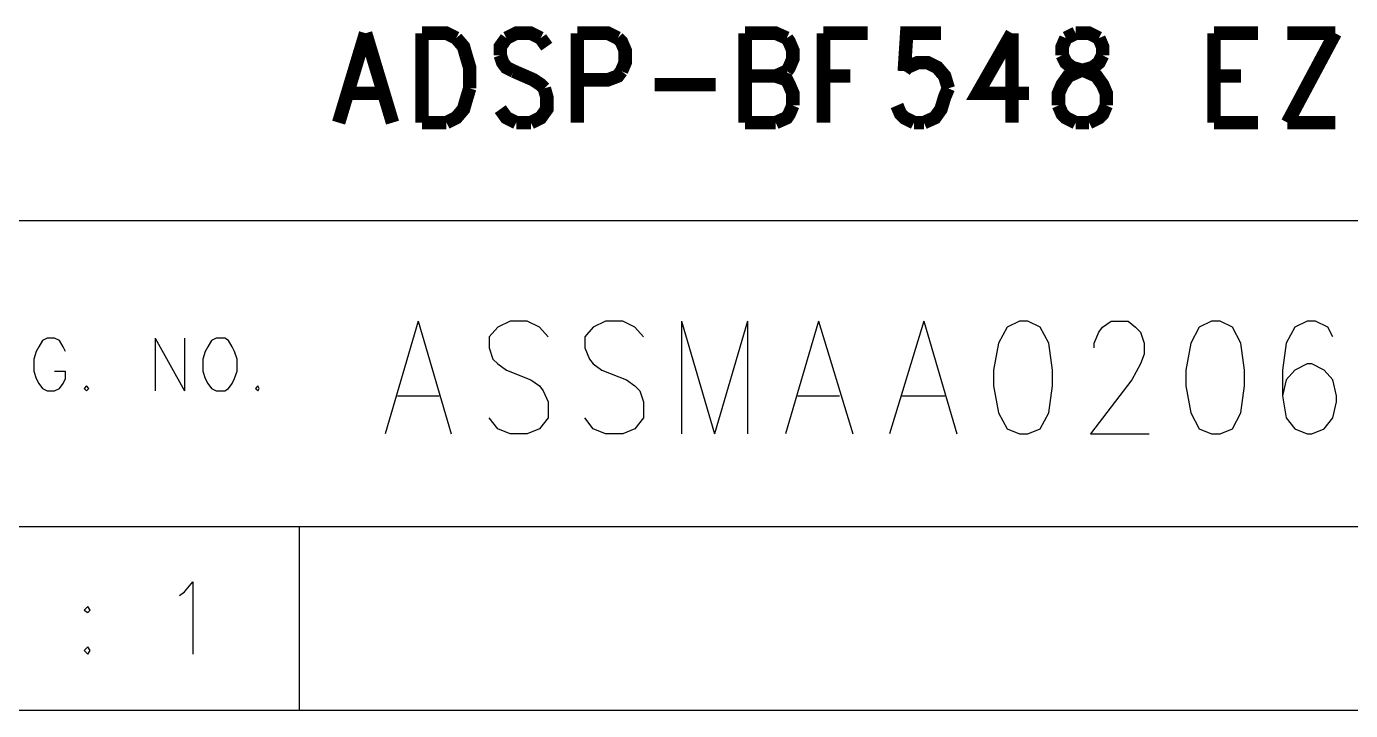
# Model space of a CAD drawing. Extents: x 11.9 to 28.1, y 10.8 to 21.2.
# Drawn here: x 25.969 to 27.05, y 10.799 to 11.357 of the extents above; entities that cross this region are included whole.
import ezdxf

# ---------------------------------------------------------------- set-up
doc = ezdxf.new("R2010")
doc.units = 0
doc.header["$MEASUREMENT"] = 0
doc.layers.add('LAYNR1', color=2, linetype='Continuous')

msp = doc.modelspace()

# ---------------------------------------------------------------- linework, layer by layer
at = {"layer": 'LAYNR1', "color": 7, "const_width": 0.011}
for points in [[(26.246, 11.352), (26.224, 11.279)], [(26.246, 11.352), (26.268, 11.279)], [(26.292, 11.352), (26.292, 11.279)], [(26.292, 11.352), (26.312, 11.352), (26.32, 11.348)], [(26.389, 11.348), (26.381, 11.352), (26.369, 11.352), (26.361, 11.348)], [(26.419, 11.352), (26.419, 11.279)], [(26.419, 11.352), (26.444, 11.352), (26.452, 11.348)], [(26.556, 11.352), (26.556, 11.279)], [(26.556, 11.352), (26.581, 11.352), (26.59, 11.348)], [(26.62, 11.352), (26.62, 11.279)], [(26.62, 11.352), (26.656, 11.352)], [(26.716, 11.352), (26.688, 11.352), (26.686, 11.321)], [(26.774, 11.352), (26.746, 11.303), (26.788, 11.303)], [(26.774, 11.352), (26.774, 11.279)], [(26.826, 11.352), (26.818, 11.348)], [(26.845, 11.348), (26.837, 11.352), (26.826, 11.352)], [(26.939, 11.352), (26.939, 11.279)], [(26.939, 11.352), (26.975, 11.352)], [(27.038, 11.352), (26.999, 11.279)], [(26.999, 11.352), (27.038, 11.352)], [(26.32, 11.348), (26.326, 11.341), (26.328, 11.334)], [(26.361, 11.348), (26.356, 11.341), (26.356, 11.334)], [(26.394, 11.341), (26.389, 11.348)], [(26.452, 11.348), (26.455, 11.345), (26.458, 11.338), (26.458, 11.328), (26.455, 11.321)], [(26.59, 11.348), (26.592, 11.345), (26.595, 11.338), (26.595, 11.331), (26.592, 11.324), (26.59, 11.321)], [(26.818, 11.348), (26.815, 11.341), (26.815, 11.334)], [(26.848, 11.334), (26.848, 11.341), (26.845, 11.348)], [(26.328, 11.334), (26.331, 11.324), (26.331, 11.307)], [(26.356, 11.334), (26.358, 11.328), (26.361, 11.324), (26.367, 11.321)], [(26.815, 11.334), (26.818, 11.328), (26.823, 11.324), (26.834, 11.321)], [(26.829, 11.321), (26.84, 11.324), (26.845, 11.328), (26.848, 11.334)], [(26.367, 11.321), (26.383, 11.314), (26.389, 11.31), (26.392, 11.307)], [(26.455, 11.321), (26.452, 11.317), (26.444, 11.314), (26.419, 11.314)], [(26.59, 11.321), (26.581, 11.317)], [(26.686, 11.321), (26.688, 11.324), (26.697, 11.328), (26.705, 11.328), (26.713, 11.324), (26.719, 11.317), (26.722, 11.307)], [(26.812, 11.293), (26.812, 11.303), (26.815, 11.31), (26.82, 11.317), (26.829, 11.321)], [(26.834, 11.321), (26.843, 11.317), (26.848, 11.31), (26.851, 11.303), (26.851, 11.293)], [(26.331, 11.307), (26.328, 11.297), (26.326, 11.29), (26.32, 11.283), (26.312, 11.279)], [(26.392, 11.307), (26.394, 11.3), (26.394, 11.29), (26.389, 11.283), (26.381, 11.279)], [(26.482, 11.31), (26.532, 11.31)], [(26.556, 11.317), (26.581, 11.317), (26.59, 11.314), (26.592, 11.31), (26.595, 11.303), (26.595, 11.293)], [(26.62, 11.317), (26.642, 11.317)], [(26.722, 11.307), (26.719, 11.3), (26.716, 11.29), (26.711, 11.283), (26.702, 11.279)], [(26.939, 11.317), (26.961, 11.317)], [(26.232, 11.303), (26.26, 11.303)], [(26.369, 11.279), (26.361, 11.283), (26.356, 11.29)], [(26.595, 11.293), (26.592, 11.286), (26.59, 11.283), (26.581, 11.279)], [(26.694, 11.279), (26.686, 11.283), (26.683, 11.286), (26.68, 11.293)], [(26.826, 11.279), (26.818, 11.283), (26.815, 11.286), (26.812, 11.293)], [(26.851, 11.293), (26.848, 11.286), (26.845, 11.283), (26.837, 11.279)], [(26.312, 11.279), (26.292, 11.279)], [(26.381, 11.279), (26.369, 11.279)], [(26.581, 11.279), (26.556, 11.279)], [(26.702, 11.279), (26.694, 11.279)], [(26.837, 11.279), (26.826, 11.279)], [(26.939, 11.279), (26.975, 11.279)], [(26.999, 11.279), (27.038, 11.279)]]:
    msp.add_lwpolyline(points, dxfattribs=at)
at = {"layer": 'LAYNR1', "color": 7}
for points in [[(25.592, 11.199), (28.092, 11.199)], [(26.289, 11.117), (26.262, 11.025)], [(26.289, 11.117), (26.316, 11.025)], [(26.354, 11.112), (26.347, 11.104)], [(26.388, 11.112), (26.378, 11.117), (26.364, 11.117), (26.354, 11.112)], [(26.395, 11.104), (26.388, 11.112)], [(26.432, 11.112), (26.425, 11.104)], [(26.466, 11.112), (26.456, 11.117), (26.442, 11.117), (26.432, 11.112)], [(26.473, 11.104), (26.466, 11.112)], [(26.504, 11.117), (26.504, 11.025)], [(26.504, 11.117), (26.531, 11.025)], [(26.558, 11.117), (26.531, 11.025)], [(26.558, 11.117), (26.558, 11.025)], [(26.616, 11.117), (26.589, 11.025)], [(26.616, 11.117), (26.644, 11.025)], [(26.702, 11.117), (26.674, 11.025)], [(26.702, 11.117), (26.729, 11.025)], [(26.77, 11.112), (26.763, 11.099), (26.759, 11.077)], [(26.78, 11.117), (26.77, 11.112)], [(26.797, 11.112), (26.787, 11.117), (26.78, 11.117)], [(26.807, 11.077), (26.804, 11.099), (26.797, 11.112)], [(26.841, 11.095), (26.841, 11.099), (26.845, 11.108), (26.848, 11.112)], [(26.848, 11.112), (26.855, 11.117), (26.869, 11.117), (26.875, 11.112)], [(26.875, 11.112), (26.879, 11.108), (26.882, 11.099), (26.882, 11.09), (26.879, 11.082), (26.872, 11.069)], [(26.927, 11.112), (26.92, 11.099), (26.916, 11.077)], [(26.937, 11.117), (26.927, 11.112)], [(26.954, 11.112), (26.944, 11.117), (26.937, 11.117)], [(26.964, 11.077), (26.961, 11.099), (26.954, 11.112)], [(27.005, 11.112), (26.998, 11.099), (26.995, 11.077)], [(27.032, 11.112), (27.022, 11.117), (27.015, 11.117), (27.005, 11.112)], [(27.036, 11.104), (27.032, 11.112)], [(26.001, 11.092), (25.999, 11.096), (25.996, 11.101), (25.992, 11.103), (25.986, 11.103), (25.982, 11.101), (25.979, 11.096), (25.977, 11.092)], [(26.074, 11.103), (26.074, 11.06)], [(26.074, 11.103), (26.098, 11.06)], [(26.098, 11.103), (26.098, 11.06)], [(26.124, 11.103), (26.12, 11.101), (26.117, 11.096), (26.115, 11.092)], [(26.139, 11.092), (26.137, 11.096), (26.134, 11.101), (26.131, 11.103), (26.124, 11.103)], [(26.347, 11.104), (26.347, 11.095)], [(26.425, 11.104), (26.425, 11.095)], [(25.977, 11.092), (25.975, 11.086), (25.975, 11.076)], [(26.115, 11.092), (26.113, 11.086), (26.113, 11.076)], [(26.141, 11.076), (26.141, 11.086), (26.139, 11.092)], [(26.347, 11.095), (26.35, 11.086)], [(26.35, 11.086), (26.354, 11.082), (26.361, 11.077)], [(26.425, 11.095), (26.429, 11.086)], [(26.429, 11.086), (26.432, 11.082), (26.439, 11.077)], [(25.975, 11.076), (25.977, 11.07), (25.979, 11.066), (25.982, 11.062), (25.986, 11.06)], [(25.992, 11.06), (25.996, 11.062), (25.999, 11.066), (26.001, 11.07), (26.001, 11.076)], [(25.992, 11.076), (26.001, 11.076)], [(26.113, 11.076), (26.115, 11.07), (26.117, 11.066), (26.12, 11.062), (26.124, 11.06)], [(26.131, 11.06), (26.134, 11.062), (26.137, 11.066), (26.139, 11.07), (26.141, 11.076)], [(26.361, 11.077), (26.381, 11.069)], [(26.439, 11.077), (26.459, 11.069)], [(26.759, 11.077), (26.759, 11.064), (26.763, 11.042)], [(26.804, 11.042), (26.807, 11.064), (26.807, 11.077)], [(26.916, 11.077), (26.916, 11.064), (26.92, 11.042)], [(26.961, 11.042), (26.964, 11.064), (26.964, 11.077)], [(26.995, 11.077), (26.995, 11.056), (26.998, 11.038), (27.005, 11.029), (27.015, 11.025)], [(27.005, 11.077), (26.998, 11.069)], [(27.029, 11.077), (27.019, 11.082), (27.015, 11.082), (27.005, 11.077)], [(27.036, 11.069), (27.029, 11.077)], [(26.018, 11.064), (26.016, 11.062), (26.018, 11.06)], [(26.018, 11.06), (26.02, 11.062), (26.018, 11.064)], [(26.158, 11.064), (26.156, 11.062), (26.158, 11.06)], [(26.158, 11.06), (26.159, 11.062), (26.158, 11.064)], [(26.381, 11.069), (26.388, 11.064), (26.391, 11.06)], [(26.459, 11.069), (26.466, 11.064), (26.47, 11.06)], [(26.872, 11.069), (26.838, 11.025)], [(26.998, 11.069), (26.995, 11.056)], [(27.039, 11.051), (27.039, 11.056), (27.036, 11.069)], [(25.986, 11.06), (25.992, 11.06)], [(26.124, 11.06), (26.131, 11.06)], [(26.272, 11.056), (26.306, 11.056)], [(26.391, 11.06), (26.395, 11.051)], [(26.47, 11.06), (26.473, 11.051)], [(26.599, 11.056), (26.633, 11.056)], [(26.684, 11.056), (26.719, 11.056)], [(26.395, 11.051), (26.395, 11.038), (26.388, 11.029), (26.378, 11.025)], [(26.473, 11.051), (26.473, 11.038), (26.466, 11.029), (26.456, 11.025)], [(27.019, 11.025), (27.029, 11.029), (27.036, 11.038), (27.039, 11.051)], [(26.364, 11.025), (26.354, 11.029), (26.347, 11.038)], [(26.442, 11.025), (26.432, 11.029), (26.425, 11.038)], [(26.763, 11.042), (26.77, 11.029), (26.78, 11.025)], [(26.787, 11.025), (26.797, 11.029), (26.804, 11.042)], [(26.92, 11.042), (26.927, 11.029), (26.937, 11.025)], [(26.944, 11.025), (26.954, 11.029), (26.961, 11.042)], [(26.378, 11.025), (26.364, 11.025)], [(26.456, 11.025), (26.442, 11.025)], [(26.78, 11.025), (26.787, 11.025)], [(26.838, 11.025), (26.886, 11.025)], [(26.937, 11.025), (26.944, 11.025)], [(27.015, 11.025), (27.019, 11.025)], [(28.092, 10.949), (24.442, 10.949)], [(26.192, 10.799), (26.192, 10.949)], [(26.094, 10.893), (26.098, 10.896), (26.105, 10.904), (26.105, 10.845)], [(26.019, 10.884), (26.016, 10.881), (26.019, 10.879)], [(26.019, 10.879), (26.021, 10.881), (26.019, 10.884)], [(26.019, 10.851), (26.016, 10.848), (26.019, 10.845)], [(26.019, 10.845), (26.021, 10.848), (26.019, 10.851)], [(28.092, 10.799), (11.892, 10.799)], [(28.088, 10.799), (23.388, 10.799)], [(27.242, 10.799), (26.192, 10.799)]]:
    msp.add_lwpolyline(points, dxfattribs=at)

doc.saveas('drawing.dxf')
